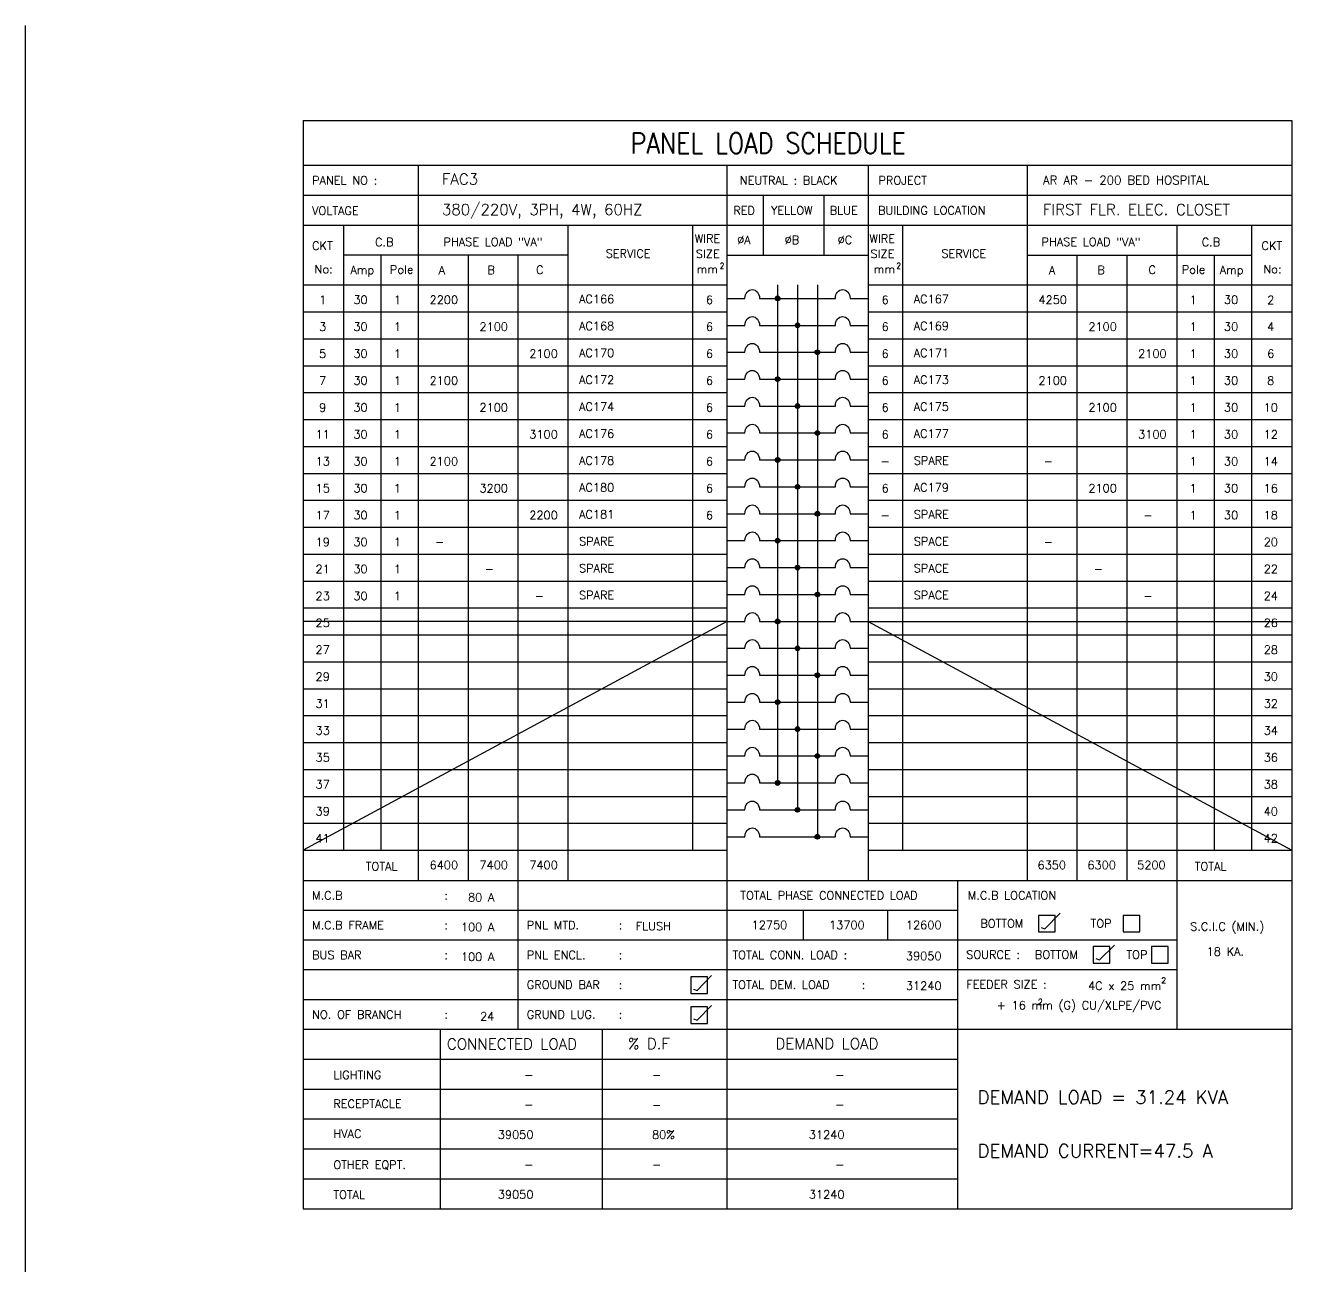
# Model space of a CAD drawing. Extents: x -97793 to -97690, y 25173 to 25253.
# Drawn here: x -97728.01 to -97701.37, y 25226.74 to 25252.82 of the extents above; entities that cross this region are included whole.
import ezdxf
from ezdxf.enums import TextEntityAlignment as Align

# ---------------------------------------------------------------- set-up
doc = ezdxf.new("R2010")
doc.units = 0
doc.header["$MEASUREMENT"] = 0
for name, color, linetype in [('BORDER', 4, 'CONTINUOUS'), ('E-TXT', 2, 'CONTINUOUS'), ('PANEL', 2, 'CONTINUOUS')]:
    doc.layers.add(name, color=color, linetype=linetype)
doc.styles.add('ROMANS', font='ROMANS.shx', dxfattribs={"height": 0.4})
pattern_1 = [(315, (107320.739428, 27292.395791), (0.00864749998874, 0.00864749998874), [])]
pattern_2 = [(315, (107320.739428, 27283.905085), (0.00864749998874, 0.00864749998874), [])]
pattern_3 = [(315, (107320.739428, 27285.603226), (0.00864749998874, 0.00864749998874), [])]
pattern_4 = [(315, (107320.739428, 27287.301367), (0.00864749998874, 0.00864749998874), [])]
pattern_5 = [(315, (107320.739428, 27288.999508), (0.00864749998874, 0.00864749998874), [])]
pattern_6 = [(315, (107320.739428, 27290.69765), (0.00864749998874, 0.00864749998874), [])]

msp = doc.modelspace()

# ---------------------------------------------------------------- hatches: boundary and pattern name
at = {"layer": 'PANEL', "linetype": 'Continuous'}
h = msp.add_hatch(dxfattribs=at)
h.set_pattern_fill('ANSI31', color=256, scale=0.068485, angle=406.041, style=0)
h.set_pattern_definition([(91.040959325, (107320.739428, 27292.395791), (-0.00855917542476, -0.00015552164567), [])])
h.paths.add_polyline_path([(-97712.237, 25247.077, 1), (-97712.139, 25247.077, 1)])
h = msp.add_hatch(dxfattribs=at)
h.set_pattern_fill('ANSI31', color=256, scale=0.097835, angle=270, style=0)
h.set_pattern_definition(pattern_1)
h.paths.add_polyline_path([(-97711.818, 25246.511, 1), (-97711.72, 25246.511, 1)])
h = msp.add_hatch(dxfattribs=at)
h.set_pattern_fill('ANSI31', color=256, scale=0.097835, angle=270, style=0)
h.set_pattern_definition(pattern_1)
h.paths.add_polyline_path([(-97711.301, 25245.945, 1), (-97711.399, 25245.945, 1)])
h = msp.add_hatch(dxfattribs=at)
h.set_pattern_fill('ANSI31', color=256, scale=0.097835, angle=270, style=0)
h.set_pattern_definition(pattern_1)
h.paths.add_polyline_path([(-97712.139, 25245.379, 1), (-97712.237, 25245.379, 1)])
h = msp.add_hatch(dxfattribs=at)
h.set_pattern_fill('ANSI31', color=256, scale=0.097835, angle=270, style=0)
h.set_pattern_definition(pattern_1)
h.paths.add_polyline_path([(-97711.72, 25244.813, 1), (-97711.818, 25244.813, 1)])
h = msp.add_hatch(dxfattribs=at)
h.set_pattern_fill('ANSI31', color=256, scale=0.097835, angle=270, style=0)
h.set_pattern_definition(pattern_1)
h.paths.add_polyline_path([(-97711.301, 25244.247, 1), (-97711.399, 25244.247, 1)])
h = msp.add_hatch(dxfattribs=at)
h.set_pattern_fill('ANSI31', color=256, scale=0.097835, angle=270, style=0)
h.set_pattern_definition(pattern_6)
h.paths.add_polyline_path([(-97712.139, 25243.681, 1), (-97712.237, 25243.681, 1)])
h = msp.add_hatch(dxfattribs=at)
h.set_pattern_fill('ANSI31', color=256, scale=0.097835, angle=270, style=0)
h.set_pattern_definition(pattern_6)
h.paths.add_polyline_path([(-97711.72, 25243.115, 1), (-97711.818, 25243.115, 1)])
h = msp.add_hatch(dxfattribs=at)
h.set_pattern_fill('ANSI31', color=256, scale=0.097835, angle=270, style=0)
h.set_pattern_definition(pattern_6)
h.paths.add_polyline_path([(-97711.301, 25242.549, 1), (-97711.399, 25242.549, 1)])
h = msp.add_hatch(dxfattribs=at)
h.set_pattern_fill('ANSI31', color=256, scale=0.097835, angle=270, style=0)
h.set_pattern_definition(pattern_5)
h.paths.add_polyline_path([(-97712.139, 25241.983, 1), (-97712.237, 25241.983, 1)])
h = msp.add_hatch(dxfattribs=at)
h.set_pattern_fill('ANSI31', color=256, scale=0.097835, angle=270, style=0)
h.set_pattern_definition(pattern_5)
h.paths.add_polyline_path([(-97711.72, 25241.417, 1), (-97711.818, 25241.417, 1)])
h = msp.add_hatch(dxfattribs=at)
h.set_pattern_fill('ANSI31', color=256, scale=0.097835, angle=270, style=0)
h.set_pattern_definition(pattern_5)
h.paths.add_polyline_path([(-97711.301, 25240.851, 1), (-97711.399, 25240.851, 1)])
h = msp.add_hatch(dxfattribs=at)
h.set_pattern_fill('ANSI31', color=256, scale=0.097835, angle=270, style=0)
h.set_pattern_definition(pattern_4)
h.paths.add_polyline_path([(-97712.139, 25240.285, 1), (-97712.237, 25240.285, 1)])
h = msp.add_hatch(dxfattribs=at)
h.set_pattern_fill('ANSI31', color=256, scale=0.097835, angle=270, style=0)
h.set_pattern_definition(pattern_4)
h.paths.add_polyline_path([(-97711.72, 25239.719, 1), (-97711.818, 25239.719, 1)])
h = msp.add_hatch(dxfattribs=at)
h.set_pattern_fill('ANSI31', color=256, scale=0.097835, angle=270, style=0)
h.set_pattern_definition(pattern_4)
h.paths.add_polyline_path([(-97711.301, 25239.153, 1), (-97711.399, 25239.153, 1)])
h = msp.add_hatch(dxfattribs=at)
h.set_pattern_fill('ANSI31', color=256, scale=0.097835, angle=270, style=0)
h.set_pattern_definition(pattern_3)
h.paths.add_polyline_path([(-97712.139, 25238.587, 1), (-97712.237, 25238.587, 1)])
h = msp.add_hatch(dxfattribs=at)
h.set_pattern_fill('ANSI31', color=256, scale=0.097835, angle=270, style=0)
h.set_pattern_definition(pattern_3)
h.paths.add_polyline_path([(-97711.72, 25238.021, 1), (-97711.818, 25238.021, 1)])
h = msp.add_hatch(dxfattribs=at)
h.set_pattern_fill('ANSI31', color=256, scale=0.097835, angle=270, style=0)
h.set_pattern_definition(pattern_3)
h.paths.add_polyline_path([(-97711.301, 25237.455, 1), (-97711.399, 25237.455, 1)])
h = msp.add_hatch(dxfattribs=at)
h.set_pattern_fill('ANSI31', color=256, scale=0.097835, angle=270, style=0)
h.set_pattern_definition(pattern_2)
h.paths.add_polyline_path([(-97712.139, 25236.889, 1), (-97712.237, 25236.889, 1)])
h = msp.add_hatch(dxfattribs=at)
h.set_pattern_fill('ANSI31', color=256, scale=0.097835, angle=270, style=0)
h.set_pattern_definition(pattern_2)
h.paths.add_polyline_path([(-97711.72, 25236.323, 1), (-97711.818, 25236.323, 1)])
h = msp.add_hatch(dxfattribs=at)
h.set_pattern_fill('ANSI31', color=256, scale=0.097835, angle=270, style=0)
h.set_pattern_definition(pattern_2)
h.paths.add_polyline_path([(-97711.301, 25235.757, 1), (-97711.399, 25235.757, 1)])

# ---------------------------------------------------------------- linework, layer by layer
at = {"layer": 'BORDER', "color": 1}
msp.add_line((-97728.011, 25252.819), (-97728.011, 25172.719), dxfattribs=at)
at = {"layer": 'PANEL', "color": 6}
for p, q in [((-97722.164, 25250.82), (-97722.164, 25227.936)), ((-97722.164, 25250.82), (-97701.374, 25250.82)), ((-97701.374, 25250.82), (-97701.374, 25227.936)), ((-97722.164, 25227.936), (-97701.374, 25227.936))]:
    msp.add_line(p, q, dxfattribs=at)
at = {"layer": 'PANEL', "color": 2}
for p, q in [((-97722.164, 25249.876), (-97701.374, 25249.876)), ((-97713.254, 25249.876), (-97713.254, 25234.84)), ((-97710.284, 25249.876), (-97710.284, 25234.84)), ((-97722.164, 25248.618), (-97701.374, 25248.618)), ((-97713.254, 25247.987), (-97710.284, 25247.987)), ((-97722.164, 25234.84), (-97701.374, 25234.84))]:
    msp.add_line(p, q, dxfattribs=at)
at = {"layer": 'PANEL', "color": 11}
for p, q in [((-97719.745, 25249.876), (-97719.745, 25234.84)), ((-97706.938, 25249.876), (-97706.938, 25234.84)), ((-97721.317, 25248.618), (-97721.317, 25235.474)), ((-97716.6, 25248.618), (-97716.6, 25234.84)), ((-97713.98, 25248.618), (-97713.98, 25235.474)), ((-97709.558, 25248.618), (-97709.558, 25235.474)), ((-97703.793, 25248.618), (-97703.793, 25231.71)), ((-97702.221, 25248.618), (-97702.221, 25235.474)), ((-97716.6, 25247.989), (-97721.317, 25247.989)), ((-97720.531, 25247.989), (-97720.531, 25235.474)), ((-97718.697, 25247.989), (-97718.697, 25234.84)), ((-97717.648, 25247.989), (-97717.648, 25231.71)), ((-97706.938, 25247.989), (-97702.221, 25247.989)), ((-97705.89, 25247.989), (-97705.89, 25234.84)), ((-97704.841, 25247.989), (-97704.841, 25234.84)), ((-97703.007, 25247.989), (-97703.007, 25235.474)), ((-97722.164, 25247.361), (-97713.254, 25247.361)), ((-97710.284, 25247.361), (-97701.374, 25247.361)), ((-97722.164, 25246.794), (-97713.254, 25246.794)), ((-97710.284, 25246.794), (-97701.374, 25246.794)), ((-97722.164, 25246.228), (-97713.254, 25246.228)), ((-97710.284, 25246.228), (-97701.374, 25246.228)), ((-97722.164, 25245.662), (-97713.254, 25245.662)), ((-97710.284, 25245.662), (-97701.374, 25245.662)), ((-97722.164, 25245.096), (-97713.254, 25245.096)), ((-97710.284, 25245.096), (-97701.374, 25245.096)), ((-97722.164, 25244.53), (-97713.254, 25244.53)), ((-97710.284, 25244.53), (-97701.374, 25244.53)), ((-97722.164, 25243.964), (-97713.254, 25243.964)), ((-97710.284, 25243.964), (-97701.374, 25243.964)), ((-97722.164, 25243.398), (-97713.254, 25243.398)), ((-97710.284, 25243.398), (-97701.374, 25243.398)), ((-97722.164, 25242.832), (-97713.254, 25242.832)), ((-97710.284, 25242.832), (-97701.374, 25242.832)), ((-97722.164, 25242.266), (-97713.254, 25242.266)), ((-97710.284, 25242.266), (-97701.374, 25242.266)), ((-97722.164, 25241.7), (-97713.254, 25241.7)), ((-97710.284, 25241.7), (-97701.374, 25241.7)), ((-97722.164, 25241.134), (-97713.254, 25241.134)), ((-97710.284, 25241.134), (-97701.374, 25241.134)), ((-97722.164, 25240.568), (-97713.254, 25240.568)), ((-97710.284, 25240.568), (-97701.374, 25240.568)), ((-97722.164, 25240.002), (-97713.254, 25240.002)), ((-97710.284, 25240.002), (-97701.374, 25240.002)), ((-97722.164, 25239.436), (-97713.254, 25239.436)), ((-97710.284, 25239.436), (-97701.374, 25239.436)), ((-97722.164, 25238.87), (-97713.254, 25238.87)), ((-97710.284, 25238.87), (-97701.374, 25238.87)), ((-97722.164, 25238.304), (-97713.254, 25238.304)), ((-97710.284, 25238.304), (-97701.374, 25238.304)), ((-97722.164, 25237.738), (-97713.254, 25237.738)), ((-97710.284, 25237.738), (-97701.374, 25237.738)), ((-97722.164, 25237.172), (-97713.254, 25237.172)), ((-97710.284, 25237.172), (-97701.374, 25237.172)), ((-97722.164, 25236.606), (-97713.254, 25236.606)), ((-97710.284, 25236.606), (-97701.374, 25236.606)), ((-97722.164, 25236.04), (-97713.254, 25236.04)), ((-97710.284, 25236.04), (-97701.374, 25236.04)), ((-97722.164, 25235.474), (-97713.254, 25235.474)), ((-97710.284, 25235.474), (-97701.374, 25235.474)), ((-97713.254, 25234.84), (-97713.254, 25227.936)), ((-97708.402, 25234.84), (-97708.402, 25231.71)), ((-97722.164, 25234.214), (-97708.402, 25234.214)), ((-97711.648, 25234.214), (-97711.648, 25233.588)), ((-97709.878, 25234.214), (-97709.878, 25233.588)), ((-97722.164, 25233.588), (-97703.793, 25233.588)), ((-97722.164, 25232.962), (-97703.793, 25232.962)), ((-97722.164, 25232.336), (-97708.402, 25232.336)), ((-97722.164, 25231.71), (-97701.374, 25231.71)), ((-97719.283, 25231.71), (-97719.283, 25227.936)), ((-97715.875, 25231.71), (-97715.875, 25227.936)), ((-97708.402, 25231.71), (-97708.402, 25227.936)), ((-97722.164, 25231.081), (-97708.402, 25231.081)), ((-97722.164, 25230.452), (-97708.402, 25230.452)), ((-97722.164, 25229.823), (-97708.402, 25229.823)), ((-97722.164, 25229.194), (-97708.402, 25229.194)), ((-97722.164, 25228.565), (-97708.402, 25228.565))]:
    msp.add_line(p, q, dxfattribs=at)
at = {"layer": 'PANEL'}
for p, q in [((-97722.164, 25249.25), (-97701.374, 25249.25)), ((-97712.484, 25247.987), (-97712.484, 25249.25)), ((-97711.208, 25247.987), (-97711.208, 25249.25)), ((-97712.188, 25247.361), (-97712.188, 25236.889)), ((-97711.769, 25247.361), (-97711.769, 25236.323)), ((-97711.35, 25247.361), (-97711.35, 25235.757)), ((-97713.254, 25247.077), (-97712.875, 25247.077)), ((-97712.567, 25247.077), (-97710.971, 25247.077)), ((-97710.663, 25247.077), (-97710.284, 25247.077)), ((-97713.254, 25246.511), (-97712.875, 25246.511)), ((-97712.567, 25246.511), (-97710.971, 25246.511)), ((-97710.663, 25246.511), (-97710.284, 25246.511)), ((-97713.254, 25245.945), (-97712.875, 25245.945)), ((-97712.567, 25245.945), (-97710.971, 25245.945)), ((-97710.663, 25245.945), (-97710.284, 25245.945)), ((-97713.254, 25245.379), (-97712.875, 25245.379)), ((-97712.567, 25245.379), (-97710.971, 25245.379)), ((-97710.663, 25245.379), (-97710.284, 25245.379)), ((-97713.254, 25244.813), (-97712.875, 25244.813)), ((-97712.567, 25244.813), (-97710.971, 25244.813)), ((-97710.663, 25244.813), (-97710.284, 25244.813)), ((-97713.254, 25244.247), (-97712.875, 25244.247)), ((-97712.567, 25244.247), (-97710.971, 25244.247)), ((-97710.663, 25244.247), (-97710.284, 25244.247)), ((-97713.254, 25243.681), (-97712.875, 25243.681)), ((-97712.567, 25243.681), (-97710.971, 25243.681)), ((-97710.663, 25243.681), (-97710.284, 25243.681)), ((-97713.254, 25243.115), (-97712.875, 25243.115)), ((-97712.567, 25243.115), (-97710.971, 25243.115)), ((-97710.663, 25243.115), (-97710.284, 25243.115)), ((-97713.254, 25242.549), (-97712.875, 25242.549)), ((-97712.567, 25242.549), (-97710.971, 25242.549)), ((-97710.663, 25242.549), (-97710.284, 25242.549)), ((-97713.254, 25241.983), (-97712.875, 25241.983)), ((-97712.567, 25241.983), (-97710.971, 25241.983)), ((-97710.663, 25241.983), (-97710.284, 25241.983)), ((-97713.254, 25241.417), (-97712.875, 25241.417)), ((-97712.567, 25241.417), (-97710.971, 25241.417)), ((-97710.663, 25241.417), (-97710.284, 25241.417)), ((-97713.254, 25240.851), (-97712.875, 25240.851)), ((-97712.567, 25240.851), (-97710.971, 25240.851)), ((-97710.663, 25240.851), (-97710.284, 25240.851)), ((-97713.254, 25240.285), (-97712.875, 25240.285)), ((-97712.567, 25240.285), (-97710.971, 25240.285)), ((-97710.663, 25240.285), (-97710.284, 25240.285)), ((-97713.254, 25239.719), (-97712.875, 25239.719)), ((-97712.567, 25239.719), (-97710.971, 25239.719)), ((-97710.663, 25239.719), (-97710.284, 25239.719)), ((-97713.254, 25239.153), (-97712.875, 25239.153)), ((-97712.567, 25239.153), (-97710.971, 25239.153)), ((-97710.663, 25239.153), (-97710.284, 25239.153)), ((-97713.254, 25238.587), (-97712.875, 25238.587)), ((-97712.567, 25238.587), (-97710.971, 25238.587)), ((-97710.663, 25238.587), (-97710.284, 25238.587)), ((-97713.254, 25238.021), (-97712.875, 25238.021)), ((-97712.567, 25238.021), (-97710.971, 25238.021)), ((-97710.663, 25238.021), (-97710.284, 25238.021)), ((-97713.254, 25237.455), (-97712.875, 25237.455)), ((-97712.567, 25237.455), (-97710.971, 25237.455)), ((-97710.663, 25237.455), (-97710.284, 25237.455)), ((-97713.254, 25236.889), (-97712.875, 25236.889)), ((-97712.567, 25236.889), (-97710.971, 25236.889)), ((-97710.663, 25236.889), (-97710.284, 25236.889)), ((-97713.254, 25236.323), (-97712.875, 25236.323)), ((-97712.567, 25236.323), (-97710.971, 25236.323)), ((-97710.663, 25236.323), (-97710.284, 25236.323)), ((-97713.254, 25235.757), (-97712.875, 25235.757)), ((-97712.567, 25235.757), (-97710.971, 25235.757)), ((-97710.663, 25235.757), (-97710.284, 25235.757)), ((-97706.566, 25233.821), (-97706.247, 25234.153)), ((-97706.642, 25233.851), (-97706.566, 25233.821)), ((-97705.419, 25233.166), (-97705.1, 25233.478)), ((-97705.494, 25233.196), (-97705.419, 25233.166)), ((-97713.879, 25232.525), (-97713.58, 25232.838)), ((-97713.954, 25232.555), (-97713.879, 25232.525)), ((-97713.879, 25231.898), (-97713.58, 25232.21)), ((-97713.954, 25231.928), (-97713.879, 25231.898))]:
    msp.add_line(p, q, dxfattribs=at)
at = {"layer": 'PANEL', "color": 7}
for p, q in [((-97713.254, 25240.285), (-97722.164, 25235.474)), ((-97713.254, 25240.285), (-97722.164, 25240.285)), ((-97710.284, 25240.285), (-97701.374, 25235.474)), ((-97710.284, 25240.285), (-97701.374, 25240.285))]:
    msp.add_line(p, q, dxfattribs=at)
at = {"layer": 'PANEL', "color": 11}
for points in [[(-97706.349, 25234.104), (-97706.699, 25234.104), (-97706.699, 25233.755), (-97706.349, 25233.755)], [(-97704.565, 25234.104), (-97704.915, 25234.104), (-97704.915, 25233.755), (-97704.565, 25233.755)], [(-97705.202, 25233.449), (-97705.551, 25233.449), (-97705.551, 25233.099), (-97705.202, 25233.099)], [(-97703.975, 25233.449), (-97704.325, 25233.449), (-97704.325, 25233.099), (-97703.975, 25233.099)], [(-97713.662, 25232.808), (-97714.011, 25232.808), (-97714.011, 25232.459), (-97713.662, 25232.459)], [(-97713.662, 25232.181), (-97714.011, 25232.181), (-97714.011, 25231.831), (-97713.662, 25231.831)]]:
    msp.add_lwpolyline(points, close=True, dxfattribs=at)
at = {"layer": 'PANEL'}
for centre in [(-97712.188, 25247.077), (-97711.769, 25246.511), (-97711.35, 25245.945), (-97712.188, 25245.379), (-97711.769, 25244.813), (-97711.35, 25244.247), (-97712.188, 25243.681), (-97711.769, 25243.115), (-97711.35, 25242.549), (-97712.188, 25241.983), (-97711.769, 25241.417), (-97711.35, 25240.851), (-97712.188, 25240.285), (-97711.769, 25239.719), (-97711.35, 25239.153), (-97712.188, 25238.587), (-97711.769, 25238.021), (-97711.35, 25237.455), (-97712.188, 25236.889), (-97711.769, 25236.323), (-97711.35, 25235.757)]:
    msp.add_circle(centre, 0.0489, dxfattribs=at)
at = {"layer": 'PANEL', "extrusion": (0, 0, -1)}
for centre in [(-97712.721, 25247.077), (-97710.817, 25247.077), (-97712.721, 25246.511), (-97710.817, 25246.511), (-97712.721, 25245.945), (-97710.817, 25245.945), (-97712.721, 25245.379), (-97710.817, 25245.379), (-97712.721, 25244.813), (-97710.817, 25244.813), (-97712.721, 25244.247), (-97710.817, 25244.247), (-97712.721, 25243.681), (-97710.817, 25243.681), (-97712.721, 25243.115), (-97710.817, 25243.115), (-97712.721, 25242.549), (-97710.817, 25242.549), (-97712.721, 25241.983), (-97710.817, 25241.983), (-97712.721, 25241.417), (-97710.817, 25241.417), (-97712.721, 25240.851), (-97710.817, 25240.851), (-97712.721, 25240.285), (-97710.817, 25240.285), (-97712.721, 25239.719), (-97710.817, 25239.719), (-97712.721, 25239.153), (-97710.817, 25239.153), (-97712.721, 25238.587), (-97710.817, 25238.587), (-97712.721, 25238.021), (-97710.817, 25238.021), (-97712.721, 25237.455), (-97710.817, 25237.455), (-97712.721, 25236.889), (-97710.817, 25236.889), (-97712.721, 25236.323), (-97710.817, 25236.323), (-97712.721, 25235.757), (-97710.817, 25235.757)]:
    msp.add_ellipse(centre, major_axis=(0, 0.185), ratio=0.833333, start_param=-1.570796, end_param=1.570796, dxfattribs=at)

# ---------------------------------------------------------------- texts
at = {"layer": 'E-TXT', "style": 'ROMANS'}
for s, height, p in [('FAC3', 0.2306, (-97719.247, 25249.472)), ('AR AR - 200 BED HOSPITAL', 0.18169, (-97706.605, 25249.473)), ('380/220V, 3PH, 4W, 60HZ', 0.23061, (-97719.247, 25248.831)), ('FIRST FLR. ELEC. CLOSET', 0.23061, (-97706.605, 25248.831)), ('30', 0.1747, (-97721.109, 25246.961)), ('30', 0.1747, (-97702.799, 25246.961)), ('30', 0.1747, (-97721.109, 25246.395)), ('30', 0.1747, (-97702.799, 25246.395)), ('30', 0.1747, (-97721.109, 25245.829)), ('30', 0.1747, (-97702.799, 25245.829)), ('30', 0.1747, (-97721.109, 25245.263)), ('30', 0.1747, (-97702.799, 25245.263)), ('30', 0.1747, (-97721.109, 25244.697)), ('30', 0.1747, (-97702.799, 25244.697)), ('30', 0.1747, (-97721.109, 25244.131)), ('30', 0.1747, (-97702.799, 25244.131)), ('30', 0.1747, (-97721.109, 25243.565)), ('30', 0.1747, (-97702.799, 25243.565)), ('30', 0.1747, (-97721.109, 25242.999)), ('30', 0.1747, (-97702.799, 25242.999)), ('30', 0.1747, (-97721.109, 25242.433)), ('30', 0.1747, (-97702.799, 25242.433)), ('30', 0.1747, (-97721.109, 25241.867)), ('30', 0.1747, (-97721.109, 25241.301)), ('30', 0.1747, (-97721.109, 25240.734))]:
    msp.add_text(s, height=height, dxfattribs=at).set_placement(p)
for s, p in [('1', (-97720.184, 25247.047)), ('6', (-97713.62, 25247.047)), ('6', (-97709.925, 25247.047)), ('1', (-97703.446, 25247.047)), ('1', (-97720.184, 25246.481)), ('6', (-97713.62, 25246.481)), ('6', (-97709.925, 25246.481)), ('1', (-97703.446, 25246.481)), ('1', (-97720.184, 25245.915)), ('6', (-97713.62, 25245.915)), ('6', (-97709.925, 25245.915)), ('1', (-97703.446, 25245.915)), ('1', (-97720.184, 25245.349)), ('6', (-97713.62, 25245.349)), ('6', (-97709.925, 25245.349)), ('1', (-97703.446, 25245.349)), ('1', (-97720.184, 25244.783)), ('6', (-97713.62, 25244.783)), ('6', (-97709.925, 25244.783)), ('1', (-97703.446, 25244.783)), ('1', (-97720.184, 25244.217)), ('6', (-97713.62, 25244.217)), ('6', (-97709.925, 25244.217)), ('1', (-97703.446, 25244.217)), ('1', (-97720.184, 25243.651)), ('6', (-97713.62, 25243.651)), ('-', (-97709.925, 25243.651)), ('1', (-97703.446, 25243.651)), ('1', (-97720.184, 25243.085)), ('6', (-97713.62, 25243.085)), ('6', (-97709.925, 25243.085)), ('1', (-97703.446, 25243.085)), ('1', (-97720.184, 25242.519)), ('6', (-97713.62, 25242.519)), ('1', (-97703.446, 25242.519)), ('-', (-97709.925, 25242.519)), ('1', (-97720.184, 25241.953)), ('1', (-97720.184, 25241.387)), ('1', (-97720.184, 25240.821))]:
    msp.add_text(s, height=0.175, dxfattribs=at).set_placement(p, align=Align.MIDDLE)
for s, height, p in [('2200', 0.1747, (-97718.908, 25246.961)), ('4250', 0.1747, (-97706.101, 25246.961)), ('2100', 0.1747, (-97717.859, 25246.395)), ('2100', 0.1747, (-97705.052, 25246.395)), ('2100', 0.1747, (-97716.811, 25245.829)), ('2100', 0.1747, (-97704.004, 25245.829)), ('2100', 0.1747, (-97718.908, 25245.263)), ('2100', 0.1747, (-97706.101, 25245.263)), ('2100', 0.1747, (-97717.859, 25244.697)), ('2100', 0.1747, (-97705.052, 25244.697)), ('3100', 0.1747, (-97716.811, 25244.131)), ('3100', 0.1747, (-97704.004, 25244.131)), ('2100', 0.1747, (-97718.908, 25243.565)), ('-', 0.175, (-97706.393, 25243.565)), ('3200', 0.1747, (-97717.859, 25242.999)), ('2100', 0.1747, (-97705.052, 25242.999)), ('2200', 0.1747, (-97716.811, 25242.433)), ('-', 0.175, (-97704.296, 25242.433)), ('-', 0.175, (-97719.2, 25241.867)), ('-', 0.175, (-97706.393, 25241.867)), ('-', 0.175, (-97718.151, 25241.301)), ('-', 0.175, (-97705.344, 25241.301)), ('-', 0.175, (-97717.103, 25240.734)), ('-', 0.175, (-97704.296, 25240.734)), ('6400', 0.1747, (-97718.908, 25235.074)), ('7400', 0.1747, (-97717.859, 25235.074)), ('7400', 0.1747, (-97716.811, 25235.074)), ('6350', 0.1747, (-97706.12, 25235.074)), ('6300', 0.1747, (-97705.072, 25235.074)), ('5200', 0.1747, (-97704.024, 25235.074)), ('80 A', 0.1747, (-97718.145, 25234.397)), ('12750', 0.1747, (-97711.984, 25233.815)), ('13700', 0.1747, (-97710.355, 25233.815)), ('12600', 0.1747, (-97708.739, 25233.815)), ('100 A', 0.1747, (-97718.145, 25233.771)), ('FLUSH', 0.1747, (-97714.431, 25233.789)), ('100 A', 0.1747, (-97718.145, 25233.145)), ('39050', 0.1747, (-97708.739, 25233.162)), ('31240', 0.1747, (-97708.739, 25232.536)), ('4C x 25 mm', 0.1747, (-97704.114, 25232.536)), ('2', 0.122, (-97704.014, 25232.675)), ('+ 16 mm (G) CU/XLPE/PVC', 0.17471, (-97704.114, 25232.126)), ('2', 0.122, (-97706.61, 25232.223)), ('24', 0.1747, (-97718.145, 25231.892)), ('-', 0.175, (-97717.323, 25230.663)), ('-', 0.175, (-97710.78, 25230.663)), ('-', 0.175, (-97717.323, 25230.034)), ('-', 0.175, (-97710.78, 25230.034)), ('39050', 0.1747, (-97717.323, 25229.405)), ('31240', 0.1747, (-97710.78, 25229.405)), ('-', 0.175, (-97717.323, 25228.776)), ('-', 0.175, (-97710.78, 25228.776)), ('39050', 0.1747, (-97717.323, 25228.147)), ('31240', 0.1747, (-97710.78, 25228.147))]:
    msp.add_text(s, height=height, dxfattribs=at).set_placement(p, align=Align.RIGHT)
at = {"layer": 'PANEL', "color": 6, "style": 'ROMANS', "width": 0.833333}
msp.add_text('PANEL LOAD SCHEDULE', height=0.44026, dxfattribs=at).set_placement((-97715.279, 25250.121))
at = {"layer": 'PANEL', "style": 'ROMANS'}
for s, height, p in [('PANEL NO :', 0.1747, (-97721.979, 25249.472)), ('NEUTRAL : BLACK', 0.17471, (-97712.982, 25249.472)), ('PROJECT', 0.1747, (-97710.066, 25249.472)), ('VOLTAGE', 0.1747, (-97721.979, 25248.833)), ('RED', 0.1747, (-97713.119, 25248.839)), ('YELLOW', 0.1747, (-97712.326, 25248.839)), ('BLUE', 0.1747, (-97711.092, 25248.839)), ('BUILDING LOCATION', 0.17471, (-97710.075, 25248.839)), ('WIRE', 0.1747, (-97713.931, 25248.248)), ('%%CA', 0.1747, (-97713.038, 25248.22)), ('%%CB', 0.1747, (-97712.038, 25248.22)), ('%%CC', 0.1747, (-97710.923, 25248.22)), ('WIRE', 0.1747, (-97710.256, 25248.248)), ('CKT', 0.1747, (-97721.979, 25248.097)), ('C.B', 0.1747, (-97720.655, 25248.173)), ('PHASE LOAD "VA"', 0.17471, (-97719.215, 25248.179)), ('SERVICE', 0.1747, (-97715.803, 25247.933)), ('SIZE', 0.1747, (-97713.905, 25247.927)), ('SIZE', 0.1747, (-97710.232, 25247.927)), ('SERVICE', 0.1747, (-97708.742, 25247.933)), ('PHASE LOAD "VA"', 0.17471, (-97706.636, 25248.179)), ('C.B', 0.1747, (-97703.266, 25248.173)), ('CKT', 0.1747, (-97702.008, 25248.097)), ('No:', 0.1747, (-97721.927, 25247.605)), ('Amp', 0.1747, (-97721.174, 25247.59)), ('Pole', 0.1747, (-97720.343, 25247.597)), ('A', 0.175, (-97719.317, 25247.582)), ('B', 0.175, (-97718.293, 25247.589)), ('C', 0.175, (-97717.266, 25247.591)), ('mm', 0.1747, (-97713.889, 25247.606)), ('mm', 0.1747, (-97710.165, 25247.606)), ('A', 0.175, (-97706.481, 25247.582)), ('B', 0.175, (-97705.463, 25247.589)), ('C', 0.175, (-97704.386, 25247.591)), ('Pole', 0.1747, (-97703.686, 25247.597)), ('Amp', 0.1747, (-97702.889, 25247.59)), ('No:', 0.1747, (-97701.969, 25247.605)), ('AC166', 0.1747, (-97716.365, 25246.977)), ('AC167', 0.1747, (-97709.324, 25246.977)), ('AC168', 0.1747, (-97716.365, 25246.411)), ('AC169', 0.1747, (-97709.324, 25246.411)), ('AC170', 0.1747, (-97716.365, 25245.845)), ('AC171', 0.1747, (-97709.324, 25245.845)), ('AC172', 0.1747, (-97716.365, 25245.279)), ('AC173', 0.1747, (-97709.324, 25245.279)), ('AC174', 0.1747, (-97716.365, 25244.713)), ('AC175', 0.1747, (-97709.324, 25244.713)), ('AC176', 0.1747, (-97716.365, 25244.147)), ('AC177', 0.1747, (-97709.324, 25244.147)), ('AC178', 0.1747, (-97716.365, 25243.581)), ('SPARE', 0.1747, (-97709.324, 25243.581)), ('AC180', 0.1747, (-97716.365, 25243.015)), ('AC179', 0.1747, (-97709.324, 25243.015)), ('AC181', 0.1747, (-97716.365, 25242.448)), ('SPARE', 0.1747, (-97709.324, 25242.448)), ('SPARE', 0.1747, (-97716.365, 25241.882)), ('SPACE', 0.1747, (-97709.324, 25241.882)), ('SPARE', 0.1747, (-97716.365, 25241.316)), ('SPACE', 0.1747, (-97709.324, 25241.316)), ('SPARE', 0.1747, (-97716.365, 25240.75)), ('SPACE', 0.1747, (-97709.324, 25240.75)), ('TOTAL', 0.1747, (-97720.849, 25235.047)), ('TOTAL', 0.1747, (-97703.412, 25235.047)), ('M.C.B', 0.1747, (-97721.979, 25234.436)), (':', 0.175, (-97719.197, 25234.436)), ('TOTAL PHASE CONNECTED LOAD', 0.17471, (-97712.972, 25234.436)), ('M.C.B LOCATION', 0.17471, (-97708.186, 25234.436)), ('M.C.B FRAME', 0.17471, (-97721.979, 25233.81)), ('PNL MTD.', 0.1747, (-97717.463, 25233.81)), ('BOTTOM', 0.1747, (-97707.924, 25233.846)), ('TOP', 0.1747, (-97705.604, 25233.846)), ('S.C.I.C (MIN.)', 0.17471, (-97703.508, 25233.781)), (':', 0.175, (-97719.197, 25233.81)), (':', 0.175, (-97715.529, 25233.81)), ('BUS BAR', 0.1747, (-97721.979, 25233.184)), (':', 0.175, (-97719.197, 25233.184)), ('PNL ENCL.', 0.1747, (-97717.463, 25233.184)), (':', 0.175, (-97715.529, 25233.184)), ('TOTAL CONN. LOAD :', 0.17471, (-97713.136, 25233.184)), ('SOURCE :', 0.1747, (-97708.219, 25233.191)), ('BOTTOM', 0.1747, (-97706.777, 25233.191)), ('TOP', 0.1747, (-97704.85, 25233.191)), ('18 KA.', 0.1747, (-97703.162, 25233.256)), ('GROUND BAR', 0.1747, (-97717.463, 25232.558)), (':', 0.175, (-97715.529, 25232.558)), ('TOTAL DEM. LOAD ', 0.17471, (-97713.136, 25232.558)), (':', 0.175, (-97710.415, 25232.558)), ('FEEDER SIZE :', 0.17471, (-97708.219, 25232.565)), ('NO. OF BRANCH', 0.17471, (-97721.979, 25231.931)), (':', 0.175, (-97719.197, 25231.931)), ('GRUND LUG.', 0.1747, (-97717.463, 25231.931)), (':', 0.175, (-97715.529, 25231.931)), ('CONNECTED LOAD', 0.23061, (-97719.143, 25231.284)), ('% D.F', 0.2306, (-97715.332, 25231.29)), ('DEMAND LOAD', 0.23061, (-97712.231, 25231.29)), ('LIGHTING', 0.1747, (-97721.532, 25230.661)), ('-', 0.175, (-97714.829, 25230.661)), ('DEMAND LOAD = 31.24 KVA', 0.27953, (-97707.982, 25230.141)), ('RECEPTACLE', 0.1747, (-97721.532, 25230.054)), ('-', 0.175, (-97714.829, 25230.033)), ('HVAC', 0.1747, (-97721.532, 25229.424)), ('80%', 0.1747, (-97714.829, 25229.404)), ('DEMAND CURRENT=47.5 A', 0.27953, (-97707.982, 25229.013)), ('OTHER EQPT.', 0.17471, (-97721.532, 25228.772)), ('-', 0.175, (-97714.829, 25228.775)), ('TOTAL', 0.1747, (-97721.532, 25228.143))]:
    msp.add_text(s, height=height, dxfattribs=at).set_placement(p)
at = {"layer": 'PANEL', "style": 'ROMANS', "width": 0.833333}
for p in [(-97713.402, 25247.696), (-97709.688, 25247.696)]:
    msp.add_text('2', height=0.132, dxfattribs=at).set_placement(p)
at = {"layer": 'PANEL', "style": 'ROMANS'}
for s, height, p in [('1', 0.175, (-97721.756, 25247.047)), ('2', 0.175, (-97701.813, 25247.047)), ('3', 0.175, (-97721.756, 25246.481)), ('4', 0.175, (-97701.813, 25246.481)), ('5', 0.175, (-97721.756, 25245.915)), ('6', 0.175, (-97701.813, 25245.915)), ('7', 0.175, (-97721.756, 25245.349)), ('8', 0.175, (-97701.813, 25245.349)), ('9', 0.175, (-97721.756, 25244.783)), ('10', 0.1747, (-97701.813, 25244.783)), ('11', 0.1747, (-97721.756, 25244.217)), ('12', 0.1747, (-97701.813, 25244.217)), ('13', 0.1747, (-97721.756, 25243.651)), ('14', 0.1747, (-97701.813, 25243.651)), ('15', 0.1747, (-97721.756, 25243.085)), ('16', 0.1747, (-97701.813, 25243.085)), ('17', 0.1747, (-97721.756, 25242.519)), ('18', 0.1747, (-97701.813, 25242.519)), ('19', 0.1747, (-97721.756, 25241.953)), ('20', 0.1747, (-97701.813, 25241.953)), ('21', 0.1747, (-97721.756, 25241.387)), ('22', 0.1747, (-97701.813, 25241.387)), ('23', 0.1747, (-97721.756, 25240.821)), ('24', 0.1747, (-97701.813, 25240.821)), ('25', 0.1747, (-97721.756, 25240.255)), ('26', 0.1747, (-97701.813, 25240.255)), ('27', 0.1747, (-97721.756, 25239.689)), ('28', 0.1747, (-97701.813, 25239.689)), ('29', 0.1747, (-97721.756, 25239.123)), ('30', 0.1747, (-97701.813, 25239.123)), ('31', 0.1747, (-97721.756, 25238.557)), ('32', 0.1747, (-97701.813, 25238.557)), ('33', 0.1747, (-97721.756, 25237.99)), ('34', 0.1747, (-97701.813, 25237.99)), ('35', 0.1747, (-97721.756, 25237.424)), ('36', 0.1747, (-97701.813, 25237.424)), ('37', 0.1747, (-97721.756, 25236.858)), ('38', 0.1747, (-97701.813, 25236.858)), ('39', 0.1747, (-97721.756, 25236.292)), ('40', 0.1747, (-97701.813, 25236.292)), ('41', 0.1747, (-97721.756, 25235.726)), ('42', 0.1747, (-97701.813, 25235.726))]:
    msp.add_text(s, height=height, dxfattribs=at).set_placement(p, align=Align.MIDDLE)

doc.saveas('drawing.dxf')
